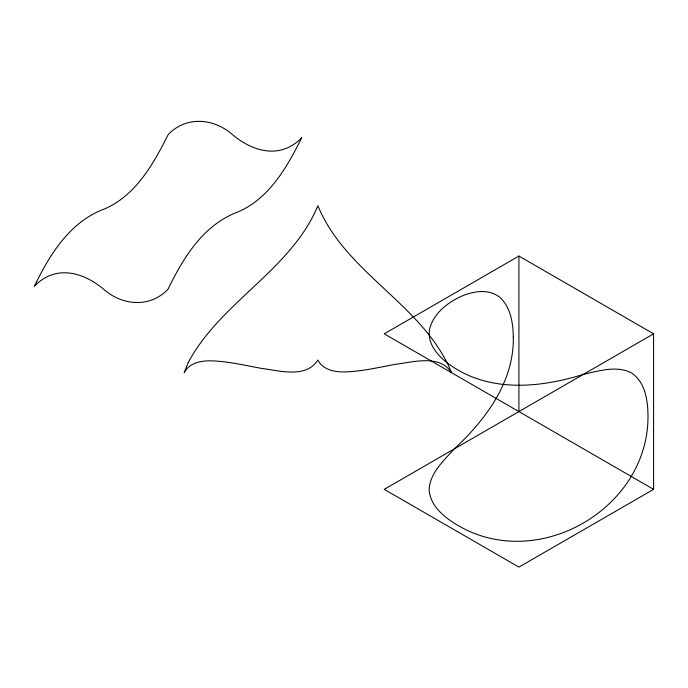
<?xml version="1.0" encoding="UTF-8"?>
<svg xmlns="http://www.w3.org/2000/svg" width="688" height="688" viewBox="0 0 688 688"><rect width="100%" height="100%" fill="white"/><g stroke="black" fill="none" stroke-linecap="round" stroke-linejoin="round"><path stroke-width="1.03" d="M518.915 256.065L384.231 333.826L653.6 489.349L653.6 333.826L518.915 256.065L518.915 411.587M653.6 333.826L384.231 489.349L518.915 567.11L653.6 489.349M513.3 337.068C514.117 381.96 485.676 419.628 454.372 448.851C443.846 460.547 430.215 472.587 429.123 489.349C429.914 505.74 444.164 517.204 457.185 524.987C537.56 573.07 649.438 508.475 647.984 414.83C647.761 399.659 644.957 381.591 631.154 372.707C616.087 365.268 598.852 371.056 583.45 374.324C540.467 387.86 490.157 392.676 451.139 365.672C439.314 357.562 426.715 344.593 429.63 328.976C433.397 314.02 446.443 303.503 459.756 297.001C472.269 291.23 488.996 288.023 500.408 297.818C510.814 307.88 513.093 323.24 513.3 337.068M188.28 362.438L184.203 372.707C188.933 363.29 200.131 360.847 209.797 360.813C227.444 361.088 244.687 365.371 261.973 368.458C279.999 370.703 305.911 378.624 317.89 360.056C322.62 369.473 333.818 371.916 343.475 371.95C361.131 371.675 378.366 367.392 395.652 364.305C413.686 362.06 439.598 354.139 451.569 372.707C423.911 304.81 345.548 273.592 317.89 205.695C291.256 269.954 220.659 301.774 188.28 362.438M36.559 281.839L34.4 286.217C55.565 264.33 83.179 271.863 104.069 289.571C122.627 305.833 150.44 307.975 168.078 289.123C183.3 257.733 203.407 224.787 237.747 212.033C269.361 198.634 287.094 166.909 301.765 137.669C280.601 159.556 252.978 152.014 232.097 134.315C213.538 118.052 185.717 115.902 168.078 134.762C153.407 164.002 135.674 195.727 104.069 209.126C71.354 221.252 51.394 251.946 36.559 281.839"/></g></svg>
